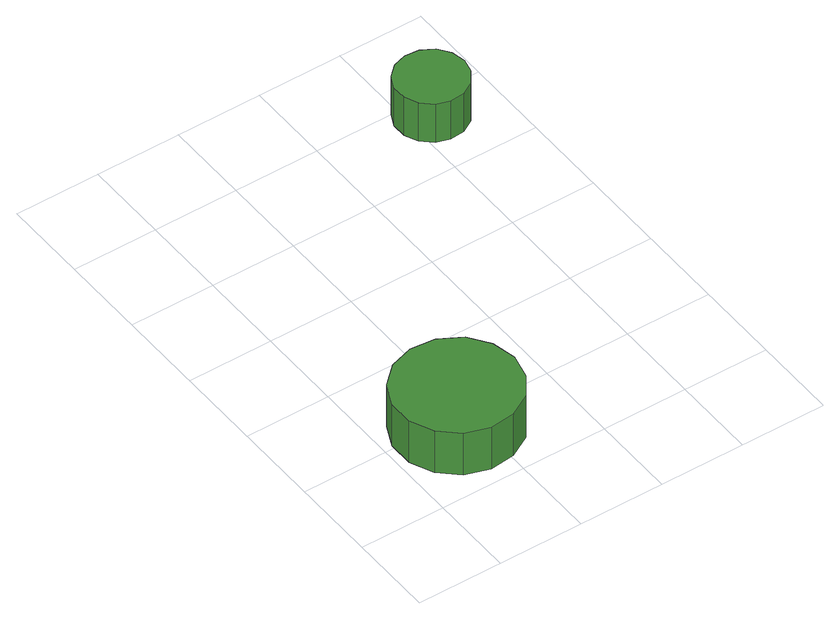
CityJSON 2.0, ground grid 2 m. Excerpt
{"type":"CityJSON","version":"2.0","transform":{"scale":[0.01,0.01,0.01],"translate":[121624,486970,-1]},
"CityObjects":{
"tree1":{"type":"SolitaryVegetationObject","attributes":{"function":"something"},"geometry":[{"type":"MultiSurface","lod":"1","boundaries":[[[0,1,2,3,4,5,6,7,8,9,10,11,12,13,14]],[[15,16,17,18,19,20,21,22,23,24,25,26,27,28,29]],[[0,29,28,1]],[[1,28,27,2]],[[2,27,26,3]],[[3,26,25,4]],[[4,25,24,5]],[[5,24,23,6]],[[6,23,22,7]],[[7,22,21,8]],[[8,21,20,9]],[[9,20,19,10]],[[10,19,18,11]],[[11,18,17,12]],[[12,17,16,13]],[[13,16,15,14]],[[14,15,29,0]]]}]},
"tree2":{"type":"SolitaryVegetationObject","attributes":{"function":"something"},"geometry":[{"type":"MultiSurface","lod":"1","boundaries":[[[30,31,32,33,34,35,36,37,38,39,40,41,42,43,44]],[[45,46,47,48,49,50,51,52,53,54,55,56,57,58,59]],[[30,59,58,31]],[[31,58,57,32]],[[32,57,56,33]],[[33,56,55,34]],[[34,55,54,35]],[[35,54,53,36]],[[36,53,52,37]],[[37,52,51,38]],[[38,51,50,39]],[[39,50,49,40]],[[40,49,48,41]],[[41,48,47,42]],[[42,47,46,43]],[[43,46,45,44]],[[44,45,59,30]]]}]}
},
"vertices":[
[304,177,172],[291,235,172],[257,283,172],[205,313,172],[146,319,172],[90,301,172],[46,261,172],[22,207,172],[22,148,172],[46,94,172],[90,54,172],[146,36,172],[205,42,172],[257,71,172],[291,119,172],[291,119,57],[257,71,57],[205,42,57],[146,36,57],[90,54,57],[46,94,57],[22,148,57],[22,207,57],[46,261,57],[90,301,57],[146,319,57],[205,313,57],[257,283,57],[291,235,57],[304,177,57],
[732,953,163],[725,986,163],[705,1014,163],[675,1031,163],[641,1034,163],[609,1024,163],[584,1001,163],[570,970,163],[570,936,163],[584,905,163],[609,882,163],[641,872,163],[675,875,163],[705,892,163],[725,920,163],[725,920,57],[705,892,57],[675,875,57],[641,872,57],[609,882,57],[584,905,57],[570,936,57],[570,970,57],[584,1001,57],[609,1024,57],[641,1034,57],[675,1031,57],[705,1014,57],[725,986,57],[732,953,57]
]}
